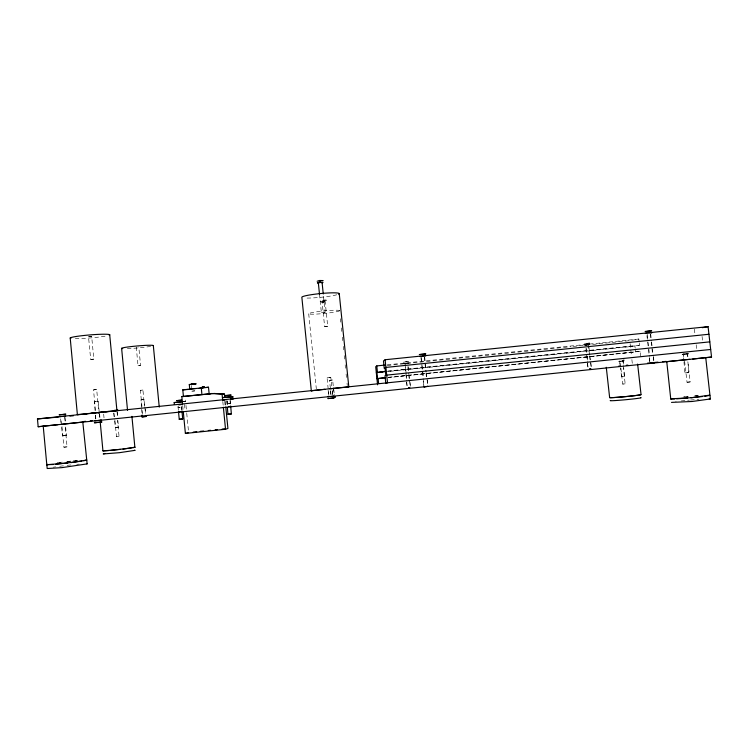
<?xml version="1.0" encoding="UTF-8"?>
<svg xmlns="http://www.w3.org/2000/svg" width="749" height="749" viewBox="0 0 749 749"><rect width="100%" height="100%" fill="white"/><g stroke="black" fill="none" stroke-linecap="round" stroke-linejoin="round"><path stroke-width="0.56" stroke-dasharray="3.75 2.81" d="M323.54 302.053C312.099 300.667 334.728 298.42 323.858 302.025M321.04 302.156L326.302 301.632M324.12 301.716L325.178 301.716L327.734 326.414L326.049 326.686L324.645 326.723L322.126 302.053L323.165 301.81M326.143 300.096L320.956 300.667M325.216 301.744L324.467 301.941M325.132 312.342L321.387 312.717L325.132 312.342L323.371 295.115M324.645 326.723L327.734 326.414M88.494 336.591L91.659 336.329L93.812 359.117L91.799 359.38L90.695 359.417L88.494 336.591L91.603 336.367M687.854 361.739L690.147 381.924L688.706 382.102M684.595 360.934L687.011 382.233L688.453 382.056M90.695 359.417L93.812 359.117M114.953 420.479L116.498 436.751L118.155 436.601L119.054 436.47L117.509 420.208M136.252 347.068L138.022 365.578L139.548 365.503L140.559 365.353L138.78 346.862M95.076 410.583L94.224 401.604L98.185 401.211L99.14 411.304M587.019 344.83L585.578 345.017L589.744 344.568L589.585 343.061L584.37 343.632L586.785 343.304M61.97 426.527L63.899 447.19L67.045 446.853L65.069 425.048M63.946 447.2L67.101 446.844M620.884 368.105L622.662 384.068L624.273 383.937L625.172 383.825L623.393 367.843M328.848 395.453L327.06 377.824L330.805 377.44L331.704 386.259M95.46 410.461L93.522 389.864L96.687 389.555L98.737 411.285M589.585 343.061L587.132 343.379M584.332 343.622L584.501 345.13L586.701 344.868M586.907 344.905L585.84 345.008L588.667 344.68L589.809 355.035M331.011 394.686L329.551 380.305L332.64 379.986L333.324 386.624M406.763 363.293C395.847 364.042 412.933 358.79 407.915 363.284M403.739 363.668L407.278 363.246L406.398 363.368M407.784 363.256L404.853 363.546L406.613 380.923M406.173 373.779L405.106 363.527L405.78 363.434M141.945 406.52L140.391 390.285L141.411 390.163L142.928 390.042L144.482 406.267M142.357 414.178L140.981 399.807L144.154 399.489L144.791 406.117M144.154 399.489L142.722 399.657M114.663 420.844L115.29 427.482L116.704 427.351L118.492 427.145L117.865 420.507M115.318 427.482L116.75 427.314M64.517 435.553L66.427 435.328L65.481 425.207M64.348 435.515L62.429 435.749L60.856 418.878M639.187 342.106L638.841 339.025L629.759 340.645L571.759 346.6M191.21 385.492L191.763 391.175L194.852 390.866L193.485 390.978M589.482 354.904L588.358 344.718L587.459 344.84M639.3 343.136L639.524 345.186L630.433 346.618L387.926 371.551M53.16 467.226L55.679 466.852M624.629 376.185L621.567 376.494L624.638 376.185L622.943 360.971L622.26 361.037M621.52 376.494L620.537 367.815M675.645 401.642L676.178 401.567M640.798 356.496L640.217 351.356L388.553 377.58M57.205 462.788L63.01 462.039M59.714 466.29L64.901 465.625M59.358 462.507L62.345 462.124M683.388 354.193L684.979 354.052M324.523 302.044L322.903 302.203M620.415 366.729L619.816 361.299L620.687 361.205L618.74 361.411L624.039 360.859L623.87 359.342M67.11 465.354L72.531 464.755M622.943 360.971L622.063 361.065L624.02 360.859M66.764 461.59L71.174 461.103M407.456 363.331L406.417 363.443M67.101 461.553L71.033 461.122M681.141 400.968L689.417 400.106M178.318 405.883C176.184 409.169 183.627 406.904 180.013 407.578M586.944 344.812L587.497 344.755M586.823 344.905L588.031 344.699M183.318 401.754L185.593 401.52L185.2 397.466M620.378 361.243L621.099 361.168M621.651 361.102L622.382 361.027M620.912 361.187L621.848 361.084M228.398 403.627L227.546 403.711L227.256 400.865M229.409 403.524L230.271 403.43L229.99 400.584M117.078 427.276L118.492 427.145M387.224 364.838L638.841 339.025M387.299 365.521L570.598 346.712M387.87 371.055L639.524 345.186M387.336 371.364L634.909 345.916L635.133 347.939M388.516 377.281L640.217 351.356M387.973 377.496L635.592 351.983L635.246 348.95M620.5 361.224L619.826 361.299M179.741 407.606L178.505 407.728M227.63 403.702L230.186 403.439M323.353 301.678L323.896 301.632M331.245 380.108L332.603 379.986M330.946 380.183L329.588 380.305M587.422 344.793L588.358 344.718M406.239 363.434L405.125 363.527M328.755 377.683L327.107 377.824M329.101 377.59L330.805 377.44M73.243 460.888L77.175 460.504M587.656 344.765L589.744 344.568M586.224 344.999L584.501 345.13M405.359 363.555L405.883 363.499M96.069 401.445L94.224 401.604M142.385 399.685L141.018 399.807M193.139 391.062L191.772 391.175M96.349 401.361L98.185 401.211M141.739 390.126L142.9 390.032M141.58 390.201L140.419 390.295M75.078 460.701L77.774 460.448M76.782 464.333L79.291 464.118M95.132 389.667L96.64 389.555M95.076 389.752L93.522 389.864M406.885 363.312L408.898 363.134M587.946 344.737L588.648 344.68M683.987 361.907L684.858 372.918L688.022 372.712L688.78 372.656L687.91 361.627M690.512 400.013L698.957 399.32M405.471 363.518L404.816 363.565M139.22 365.531L138.022 365.578M139.37 365.4L140.559 365.353M684.586 354.09L682.021 354.296L684.876 354.118M66.408 435.319L62.551 435.749M698.536 395.631L693.368 396.043L697.581 395.706M685.7 354.052L688.668 353.809L685.251 354.108M684.726 354.052L685.419 354.005M686.121 353.959L683.378 354.202L683.903 360.812M685.794 353.996L686.777 353.912M686.187 353.968L687.301 353.912L687.563 357.217M119.054 436.47L116.498 436.751M182.307 401.717L185.593 401.52M688.771 372.656L684.867 372.918M625.172 383.825L622.662 384.068M322.922 302.1L322.126 302.053M690.147 381.924L687.011 382.233M403.58 362.142L408.739 361.617M702.066 336.432L702.553 340.692M694.379 329.111L694.978 334.335M696.167 344.783L696.645 348.968M687.46 353.022L688.191 359.426M683.163 353.472L683.884 359.876M653.437 356.505L654.158 362.984M650.694 333.97L651.48 340.945M651.611 342.106L653.175 356.037M653.306 357.198L653.83 361.842M650.31 333.988L651.068 340.776M651.199 341.909L652.594 354.361M647.173 334.326L647.932 341.113M648.063 342.246L649.589 355.812M646.921 335.552L648.353 348.322M648.484 349.483L649.271 356.44M649.402 357.601L650.048 363.405M649.243 358.031L649.842 363.424M630.096 343.632L631.435 355.588M631.875 359.576L632.437 364.566M623.046 360.447L623.608 365.521M619.601 360.803L620.163 365.868M590.821 362.778L591.485 368.817M589.94 356.187L591.204 367.684M589.613 356.037L590.362 362.825M586.261 348.379L587.01 355.166M587.132 356.299L587.881 363.087M585.961 348.463L587.478 362.254M587.609 363.405L588.246 369.154M587.422 363.134L588.087 369.173M427.286 379.855L427.969 386.381M424.702 357.095L426.247 371.747M426.359 372.871L427.67 385.267M424.327 357.142L425.881 371.981M426.003 373.114L426.602 378.825M421.294 357.46L422.005 364.304M422.127 365.446L423.325 376.859M420.91 357.479L421.621 364.248M421.734 365.372L423.99 386.793M423.222 381.372L423.794 386.812M409.993 382.467L410.527 387.533M408.196 366.72L408.926 373.657M409.048 374.818L410.377 387.551M407.887 366.692L408.598 373.526M408.72 374.669L409.431 381.503M406.295 374.912L406.773 379.471M406.735 382.074L407.222 386.709M406.557 381.803L407.184 387.879M339.615 310.666A15.532 1.283 -5.7 0 1 316.452 314.074A15.532 1.283 -5.7 0 1 316.406 311.856A15.532 1.283 -5.7 0 1 339.615 310.666L339.849 312.97M340.439 318.728L340.795 322.182M341.385 327.94L341.741 331.395M342.33 337.153L342.677 340.608M343.267 346.366L343.622 349.83M344.212 355.588L344.568 359.043M345.158 364.8L345.514 368.255M346.104 374.013L346.459 377.468M347.049 383.226L347.283 385.529M333.745 389.255L334.382 395.453M333.436 387.729L334.223 395.463M332.359 390.8L332.902 396.155M332.153 390.66L332.603 395.069M330.44 390.641L330.974 395.8M319.514 294.348L321.387 312.717M328.128 390.154L328.774 396.577M308.71 313.775L316.312 388.722M226.928 401.108L227.368 405.602M225.243 401.295L225.683 405.827M224.728 401.286L225.177 405.864M222.799 401.492L223.249 406.117M185.967 405.349L186.623 412.156M186.735 413.289L188.505 431.452M184.497 404.357L185.04 409.984M182.69 405.63L183.14 410.265M181.698 406.885L182.026 410.321M181.501 406.464L181.829 409.872M178.028 406.819L178.365 410.227M145.203 408.748L145.793 414.937M144.894 407.222L145.531 413.851M141.72 409.104L142.31 415.292M117.181 411.641L117.668 416.8M117.022 411.66L117.443 416.079M113.923 413.092L114.56 419.73M113.764 413.036L114.251 418.195M103.671 414.113L104.055 418.185M99.57 413.72L100.188 420.255M99.355 413.551L99.776 418.036M95.498 415.077L95.919 419.562M95.32 415.255L95.825 420.713M64.948 417.287L65.566 423.84M64.751 417.343L65.378 424.084M60.65 418.831L61.156 424.299M230.224 400.312L230.598 404.853M226.797 400.612L227.172 405.153M336.778 294.788A18.791 1.873 -5.6 0 1 304.712 297.999M150.624 346.366A15.926 1.011 -5 0 1 126.927 348.641M105.057 336.207A19.858 1.517 -4.7 0 1 75.321 338.651M53.029 463.397L53.029 463.397M686.664 396.661L683.743 396.951L688.172 396.511L686.664 396.661"/><path stroke-width="1.12" d="M102.941 450.851L108.586 450.589M82.802 422.024L87.137 463.884L61.839 467.638L47.187 468.518L46.831 464.67L47.627 464.361L46.794 464.698L43.227 426.172L44.079 426.059M86.369 459.942L83.719 460.832M708.947 334.26L385.922 367.422L384.237 368.358L383.469 360.962L385.117 359.735L708.077 326.667L711.55 357.076L705.736 357.629L710.37 398.964L692.039 401.492L671.507 402.391M319.514 294.348L318.344 282.86L319.973 282.485L322.089 282.495L323.259 293.973M323.147 280.575L319.617 280.491L317.145 281.25M384.911 365.072L376.794 365.905L375.698 366.71L377.571 384.817M666.75 361.617L670.739 398.852L671.6 398.543M376.326 372.74L385.557 371.298M122.967 449.091L134.876 447.284L132.77 447.752M113.97 410.929L116.919 410.574L109.71 334.728M86.837 460.045L70.996 462.648M376.953 378.779L385.042 377.636M182.578 404.469L181.81 396.549L184.001 396.483L183.43 396.483L182.784 389.836L208.484 387.224L209.168 393.871L208.559 393.955M183.252 411.426L185.387 433.437L225.533 429.252L227.921 428.484L225.795 406.96M180.883 419.178L179.245 419.328L182.719 418.963L181.941 411.004M185.387 433.437L188.617 432.585M83.167 422.005L60.987 424.374M183.43 396.483L209.168 393.871M425.788 355.859L421.949 356.149M645.301 333.399L647.23 333.099M651.93 332.668L651.096 332.809M709.799 395.397L704.846 396.24M104.982 453.491L103.231 453.941L119.484 452.677L135.129 450.336L134.446 450.261M671.273 398.627L670.776 398.889L674.643 398.927M208.512 387.242L205.61 387.608M189.74 389.134L189.291 384.537L192.409 384.2M321.855 282.822C327.107 281.427 313.101 282.841 318.69 283.141M702.365 327.688L708.077 326.667M81.819 461.15L55.669 464.296M338.614 294.16A18.791 1.873 -5.6 0 0 322.576 293.374A18.791 1.873 -5.6 0 0 301.856 297.353L311.322 390.809L324.916 389.321M176.408 402.391L181.408 401.867M131.347 447.977L110.665 450.402M227.359 407.428L227.921 414.253L231.347 413.954L230.692 405.995M202.67 387.916L199.028 388.366M70.2 337.968L77.381 414.609L101.92 412.193M189.946 389.096L195.732 388.497M420.723 356.29L419.927 356.496M94.739 420.816L96.864 420.61M705.642 357.648L692.731 359.024M651.583 363.256L649.842 363.424L650.844 363.331M710.679 349.465L37.45 418.934L38.171 426.733L43.957 426.078M83.317 421.584L85.629 421.312M90.264 420.788L92.576 420.526M67.822 463.022L46.794 464.698M192.025 384.237L191.098 384.359L192.081 384.303M193.27 384.181L194.197 384.059L193.214 384.115M333.745 396.071L331.798 396.277M120.458 449.381L103.334 450.898M231.02 396.811L225.721 397.27M426.977 386.484L427.969 386.381L426.687 386.503M230.308 406.464L228.379 406.67M328.287 396.624L327.716 396.689L328.68 396.596M650.404 363.359L654.158 362.984L651.012 363.312M648.587 332.94L651.93 332.65M117.116 410.096L117.986 409.993L114.391 410.349M650.048 363.405L650.553 363.349M203.082 386.896C199.515 387.308 207.061 386.55 203.438 386.858M109.167 411.435L105.712 411.8M98.334 412.746L99.467 412.624L98.653 412.437M424.795 386.699L423.822 386.802L425.17 386.662M97.941 422.399C85.405 423.775 110.946 421.004 98.437 422.38M330.73 398.253L327.847 398.571L328.867 398.477M174.348 404.394L174.171 402.55L182.307 401.717M232.986 398.44L232.808 396.652L222.416 397.579L224.859 397.466L224.531 394.096L214.223 393.459L181.81 396.549M230.533 396.886L232.808 396.652M61.381 416.538L59.639 416.734M179.086 404.834L181.417 404.591M225 400.088L222.687 400.331L222.069 394.143L211.546 393.487M180.762 411.594L178.964 411.772M409.797 387.617L408.598 387.729L409.226 387.664M590.015 368.976L590.98 368.873L589.688 369.004L590.212 368.957M626.304 365.278L627.868 365.119M97.548 420.535L101.368 420.133L100.787 420.189M38.171 426.733L711.55 357.076M57.842 424.702L43.227 426.172M143.948 416.697C136.458 417.455 151.953 415.873 144.454 416.622M181.08 419.122L182.719 418.963M193.233 432.098L196.706 431.742M200.17 431.377L203.644 431.012M208.269 430.535L210.581 430.291M215.206 429.814L217.519 429.57M222.135 429.093L224.447 428.849M386.166 371.485L376.869 372.44L377.505 378.573L385.641 377.73M379.809 372.384L382.13 372.15M709.809 341.862L386.718 375.118L385.005 375.755L385.772 383.16L387.514 382.814L385.117 359.735M208.625 394.04L210.862 393.805M178.983 400.378C170.735 401.286 187.699 399.479 179.329 400.397M329.86 388.806L348.201 386.98M62.073 416.472L65.659 416.107M94.851 412.914L90.891 413.317M618.88 366.046L620.528 365.868M652.463 363.153L652.988 363.096M689.707 359.333L666.535 361.645M329.214 396.539L330.468 396.418M424.992 386.69L426.312 386.54M426.247 386.55L426.771 386.493M330.009 398.365L334.213 397.906L331.395 398.187M62.607 414.478L65.865 414.169L59.096 414.852L61.633 414.618M98.718 412.343L116.919 410.574M142.263 415.302L141.421 415.386M320.422 281.137L319.111 281.25M192.137 384.181L193.027 384.097M192.268 384.321L193.148 384.237M84.637 413.944L87.165 413.691M98.419 412.727L99.196 412.652M646.471 331.433L651.714 330.777L645.086 331.498L645.947 331.47M690.906 397.747L702.478 396.53M192.474 384.265L189.291 384.537M647.557 363.134L649.889 362.909M654.542 362.469L658.034 362.142M662.687 361.701L666.179 361.374M204.187 387.645L201.987 387.888L202.53 387.851M188.392 389.443L182.784 389.836M79.066 414.478L77.381 414.609M37.45 418.934L58.328 417.09M69.929 416.07L73.411 415.761M687.769 398.028L676.693 398.833M311.322 390.809L312.108 390.744M53.16 464.511L46.794 464.652M233.07 399.339L230.795 399.498L230.523 396.745M174.171 402.55L176.474 402.41M227.996 414.253L231.347 413.944M179.245 419.328L178.468 411.37M222.069 394.143L224.531 394.096M134.155 447.181L134.867 447.228M709.191 398.852L710.37 398.964M86.519 463.725L87.146 463.846M709.631 395.144L691.954 397.653L670.739 398.852M637.633 364.08L641.05 394.639M606.278 367.3L609.639 397.597M385.061 367.899L385.847 375.446M376.794 365.905L377.43 372.131M378.076 378.357L378.62 383.544M339.241 293.608L348.809 386.933M223.371 407.269L225.533 429.252M201.275 387.87L201.93 394.545M153.32 345.532L159.247 407.091M131.918 416.36L134.876 447.284M121.628 348.407L127.536 410.349M100.207 421.996L102.941 450.861M122.705 348.622A15.926 1.011 -5 0 1 135.475 346.122A15.926 1.011 -5 0 1 153.199 345.701M70.883 338.389A19.858 1.517 -4.7 0 1 89.683 334.943A19.858 1.517 -4.7 0 1 109.195 335.243M610.304 397.438A15.589 0.496 -5.4 0 0 623.664 396.783A15.589 0.496 -5.4 0 0 640.844 394.639A15.785 0.496 -5.4 0 1 624.881 396.67A15.785 0.496 -5.4 0 1 609.939 397.494M640.507 397.616A15.598 0.543 -5.4 0 1 626.042 399.685A15.598 0.543 -5.4 0 1 610.641 400.462M419.384 354.558L425.713 353.931L419.384 354.558M195.995 383.881L192.877 384.218L195.995 383.881M335.468 396.904L333.623 397.101L335.468 396.904M225.299 395.584L231.001 395.098L225.299 395.584"/></g></svg>
